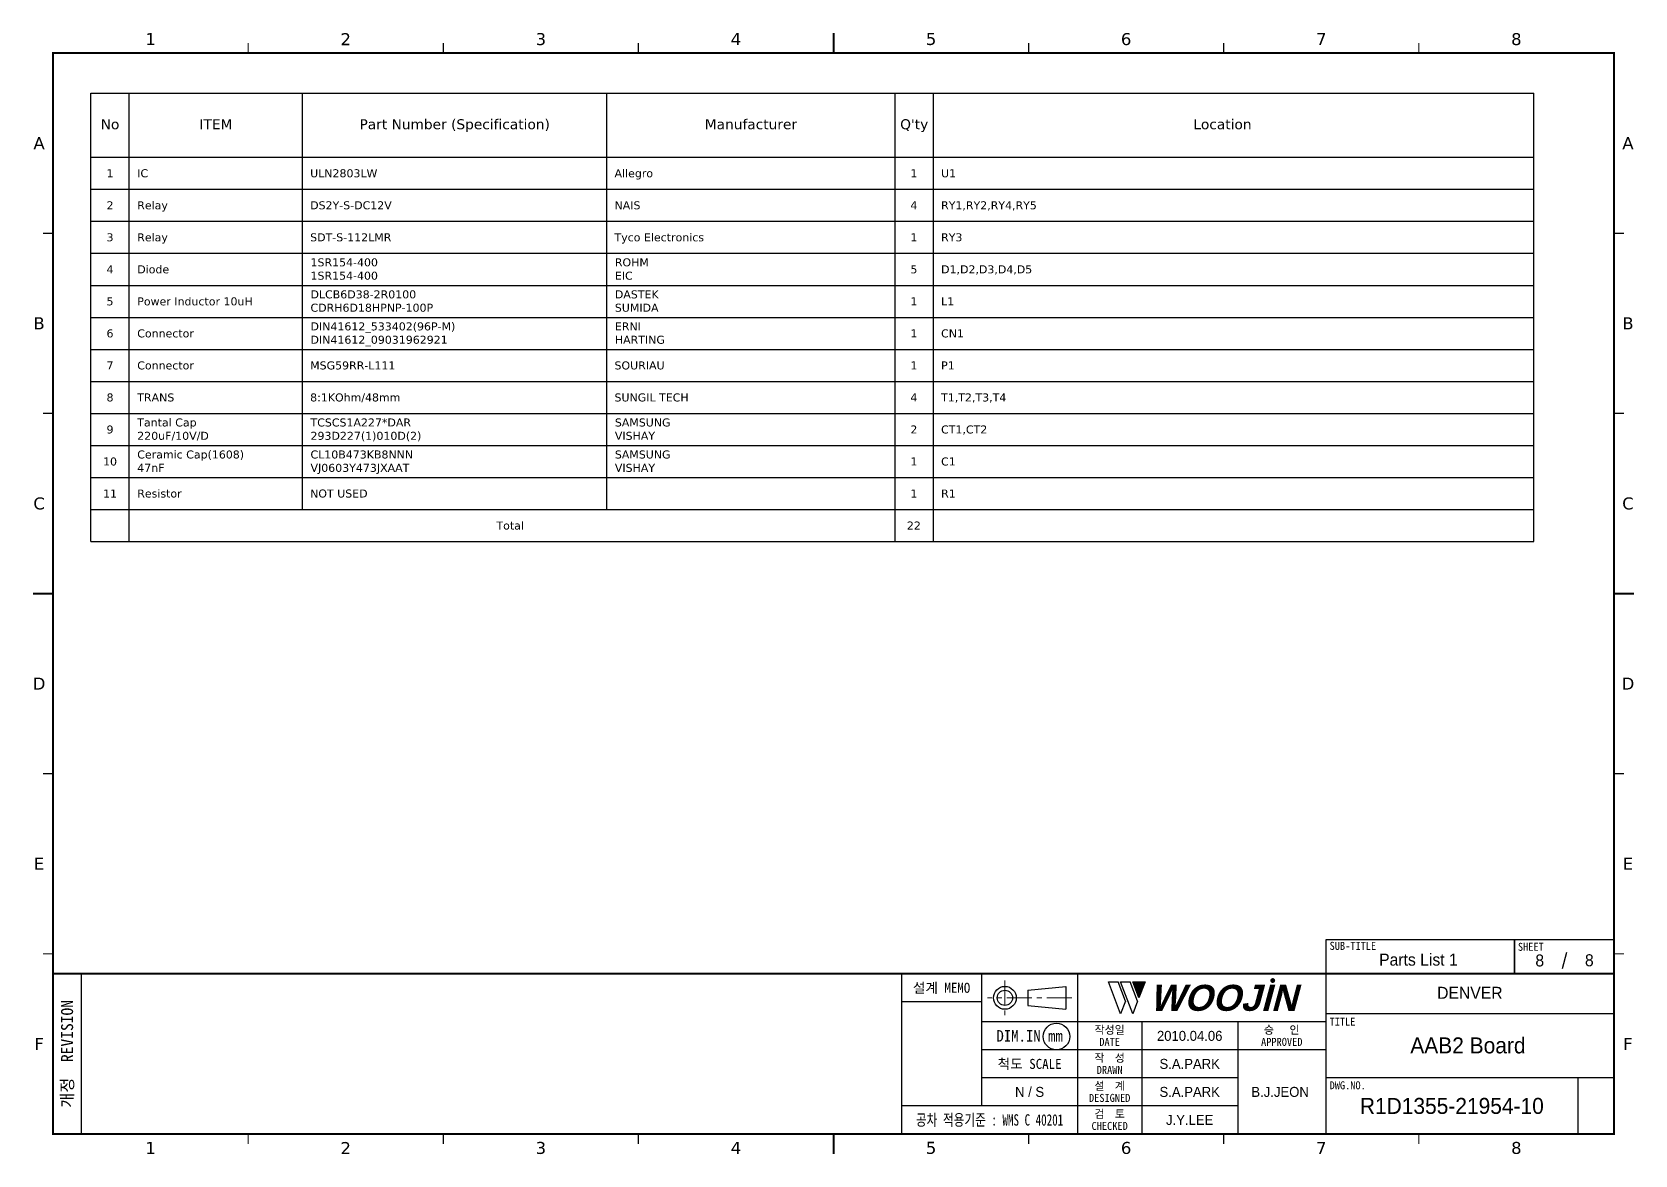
# Model space of a CAD drawing. Extents: x -695 to 953, y -753 to 181.
# Drawn here: x 24.3 to 424.8, y -753.5 to -473 of the extents above; entities that cross this region are included whole.
import ezdxf
from ezdxf.enums import TextEntityAlignment as Align

# ---------------------------------------------------------------- set-up
doc = ezdxf.new("R2010")
doc.units = 0
doc.header["$LTSCALE"] = 5
doc.header["$MEASUREMENT"] = 0
doc.linetypes.add('CENTER', pattern=[2, 1.25, -0.25, 0.25, -0.25])
doc.layers.get('0').update_dxf_attribs({"linetype": 'CONTINUOUS', "lineweight": 25})
doc.layers.add('2', color=2, linetype='CENTER', lineweight=13)
doc.layers.add('4', color=4, linetype='CONTINUOUS', lineweight=18)
for name, color, linetype in [('SHEET', 3, 'CONTINUOUS'), ('문자', 4, 'CONTINUOUS'), ('테두리', 3, 'CONTINUOUS')]:
    doc.layers.add(name, color=color, linetype=linetype)
doc.styles.add('MARK', font='')
doc.styles.get("Standard").update_dxf_attribs({"font": 'verdana.TTF'})
doc.styles.add('굴림', font='Gulim.ttf')
doc.styles.add('굴림체', font='GulimChe.ttf')
doc.styles.get('MARK').set_extended_font_data('Arial Rounded MT Bold')

# ---------------------------------------------------------------- blocks, each defined once
blk = doc.blocks.new('B')
at = {"layer": '문자'}
blk.add_hatch(color=256, dxfattribs=at).paths.add_polyline_path([(13.79, 10), (15.31, 6), (16.84, 10)])
at = {"color": 4, "const_width": 0.6}
blk.add_lwpolyline([(48.46, 10.32, 1), (49.06, 10.32, 1)], format="xyb", close=True, dxfattribs=at)
at = {"layer": '문자'}
for p, q in [((10.73, 2), (7.68, 10)), ((7.68, 10), (10.09, 10)), ((11.94, 5.16), (10.09, 10)), ((10.73, 10), (13.15, 10)), ((13.79, 2), (10.73, 10)), ((14.99, 5.16), (13.15, 10)), ((13.79, 10), (16.84, 10)), ((15.31, 6), (13.79, 10)), ((16.84, 10), (15.31, 6)), ((11.94, 5.16), (10.73, 2)), ((14.99, 5.16), (13.79, 2))]:
    blk.add_line(p, q, dxfattribs=at)
at = {"layer": '문자', "style": 'MARK', "oblique": 15}
blk.add_text('WOOJIN', height=6.5, dxfattribs=at).set_placement((36.4, 6), align=Align.MIDDLE_CENTER)
blk = doc.blocks.new('C')
blk.add_line((15, 285), (15, 285))
at = {"layer": '2'}
for p, q in [((252.83, 53.35), (252.83, 44.65)), ((269.53, 49), (248.48, 49))]:
    blk.add_line(p, q, dxfattribs=at)
at = {"layer": 'SHEET'}
for p, q in [((393.14, 60.3), (392.07, 56.28)), ((22, 55), (22, 15)), ((227, 55), (227, 15)), ((247, 55), (247, 22)), ((271, 55), (271, 15)), ((271, 55), (271, 15)), ((333, 55), (333, 15)), ((247, 48), (227, 48)), ((405, 45), (333, 45)), ((333, 43), (247, 43)), ((287, 43), (287, 15)), ((311, 43), (311, 15)), ((333, 36), (247, 36)), ((311, 29), (247, 29)), ((405, 29), (333, 29)), ((396, 29), (396, 15)), ((311, 22), (227, 22))]:
    blk.add_line(p, q, dxfattribs=at)
at = {"layer": 'SHEET', "color": 4}
for p, q in [((258.53, 50.9), (268.03, 51.85)), ((258.53, 50.9), (258.53, 47.1)), ((268.03, 51.85), (268.03, 46.15)), ((258.53, 47.1), (268.03, 46.15))]:
    blk.add_line(p, q, dxfattribs=at)
at = {"layer": 'SHEET'}
for points in [[(333, 55), (380.19, 55), (380.19, 63.49), (333, 63.49)], [(380.19, 55), (405, 55), (405, 63.49), (380.19, 63.49)]]:
    blk.add_lwpolyline(points, close=True, dxfattribs=at)
at = {"layer": 'SHEET', "color": 4}
for radius in [2.85, 1.9]:
    blk.add_circle((252.83, 49), radius, dxfattribs=at)
at = {"layer": 'SHEET'}
blk.add_circle((265.7, 39.32), 3.32, dxfattribs=at)
at = {"layer": '테두리'}
blk.add_line((405, 285), (405, 15), dxfattribs=at)
for points, const_width in [([(210, 290), (210, 285)], 0.5), ([(15, 285), (15, 15), (405, 15), (405, 285), (15, 285)], 0.5), ([(63.75, 287.5), (63.75, 285)], 0.3), ([(112.5, 287.5), (112.5, 285)], 0.3), ([(161.25, 287.5), (161.25, 285)], 0.3), ([(258.75, 287.5), (258.75, 285)], 0.3), ([(307.5, 287.5), (307.5, 285)], 0.3), ([(356.25, 287.5), (356.25, 285)], 0.3), ([(12.5, 240), (15, 240)], 0.3), ([(407.5, 240), (405, 240)], 0.3), ([(12.5, 195), (15, 195)], 0.3), ([(407.5, 195), (405, 195)], 0.3), ([(10, 150), (15, 150)], 0.5), ([(410, 150), (405, 150)], 0.5), ([(12.5, 105), (15, 105)], 0.3), ([(407.5, 105), (405, 105)], 0.3), ([(12.5, 60), (15, 60)], 0.3), ([(407.5, 60), (405, 60)], 0.3), ([(15, 55), (405, 55)], 0.5), ([(63.75, 12.5), (63.75, 15)], 0.3), ([(112.5, 12.5), (112.5, 15)], 0.3), ([(161.25, 12.5), (161.25, 15)], 0.3), ([(210, 10), (210, 15)], 0.5), ([(258.75, 12.5), (258.75, 15)], 0.3), ([(307.5, 12.5), (307.5, 15)], 0.3), ([(356.25, 12.5), (356.25, 15)], 0.3)]:
    blk.add_lwpolyline(points, dxfattribs=dict(at, const_width=const_width))
blk.add_blockref('B', (271, 43))
at = {"layer": '문자'}
for s, p in [('1', (39.38, 288.5)), ('2', (88.12, 288.5)), ('3', (136.88, 288.5)), ('4', (185.62, 288.5)), ('5', (234.38, 288.5)), ('6', (283.12, 288.5)), ('7', (331.88, 288.5)), ('8', (380.62, 288.5)), ('A', (11.5, 262.5)), ('A', (408.5, 262.5)), ('B', (11.5, 217.5)), ('B', (408.5, 217.5)), ('C', (11.5, 172.5)), ('C', (408.5, 172.5)), ('D', (11.5, 127.5)), ('D', (408.5, 127.5)), ('E', (11.5, 82.5)), ('E', (408.5, 82.5)), ('F', (11.5, 37.5)), ('F', (408.5, 37.5)), ('1', (39.38, 11.5)), ('2', (88.12, 11.5)), ('3', (136.88, 11.5)), ('4', (185.62, 11.5)), ('5', (234.38, 11.5)), ('6', (283.12, 11.5)), ('7', (331.88, 11.5)), ('8', (380.62, 11.5))]:
    blk.add_text(s, height=3, dxfattribs=at).set_placement(p, align=Align.MIDDLE)
at = {"layer": '문자', "style": '굴림체'}
for s, height, p in [('SUB-TITLE', 2, (339.77, 61.98)), ('SHEET', 2, (384.24, 61.74)), ('설계 MEMO', 2.5, (237, 51.5)), ('DIM.IN mm', 2.85, (259, 39.5)), ('작성일', 2, (279, 41)), ('승   인', 2, (322, 41)), ('DATE', 2, (279, 38)), ('APPROVED', 2, (322, 38)), ('척도 SCALE', 2.5, (259, 32.5)), ('작  성', 2, (279, 34)), ('설  계', 2, (279, 27)), ('DRAWN', 2, (279, 31)), ('DESIGNED', 2, (279, 24)), ('검  토', 2, (279, 20)), ('CHECKED', 2, (279, 17))]:
    blk.add_text(s, height=height, dxfattribs=at).set_placement(p, align=Align.MIDDLE_CENTER)
blk.add_text('개정  REVISION', height=3, rotation=90, dxfattribs=at).set_placement((18.5, 35), align=Align.MIDDLE_CENTER)
for s, p in [('TITLE', (333.95, 42.05)), ('DWG.NO.', (333.95, 26.15))]:
    blk.add_text(s, height=2, dxfattribs=at).set_placement(p)
at = {"layer": '문자', "style": '굴림체', "width": 0.75}
blk.add_text('공차 적용기준 : WMS C 40201', height=2.85, dxfattribs=at).set_placement((249, 18.5), align=Align.MIDDLE_CENTER)

msp = doc.modelspace()

# ---------------------------------------------------------------- linework, layer by layer
for p, q in [((39, -488.27), (399.54, -488.27)), ((39, -600.27), (39, -488.27)), ((48.6, -600.27), (48.6, -488.27)), ((91.89, -592.27), (91.89, -488.27)), ((167.94, -592.27), (167.94, -488.27)), ((239.94, -600.27), (239.94, -488.27)), ((249.54, -600.27), (249.54, -488.27)), ((399.54, -600.27), (399.54, -488.27)), ((39, -504.27), (399.54, -504.27)), ((39, -504.27), (399.54, -504.27)), ((39, -512.27), (399.54, -512.27)), ((39, -512.27), (399.54, -512.27)), ((39, -512.27), (399.54, -512.27)), ((39, -520.27), (399.54, -520.27)), ((39, -528.27), (399.54, -528.27)), ((39, -536.27), (399.54, -536.27)), ((39, -544.27), (399.54, -544.27)), ((39, -552.27), (399.54, -552.27)), ((39, -560.27), (399.54, -560.27)), ((39, -568.27), (399.54, -568.27)), ((39, -576.27), (399.54, -576.27)), ((39, -584.27), (399.54, -584.27)), ((39, -592.27), (399.54, -592.27)), ((39, -600.27), (399.54, -600.27))]:
    msp.add_line(p, q)

# ---------------------------------------------------------------- block references
msp.add_blockref('C', (14.57, -763.25))

# ---------------------------------------------------------------- texts
for s, height, p in [('No', 2.5, (43.8, -497.27)), ('ITEM', 2.5, (70.25, -497.27)), ('Part Number^J(Specification)', 2.5, (129.92, -497.27)), ('Manufacturer', 2.5, (203.94, -497.27)), ("Q'ty", 2.5, (244.74, -497.27)), ('Location', 2.5, (321.75, -497.27)), ('1', 2, (43.8, -509.27)), ('1', 2, (244.65, -509.27)), ('2', 2, (43.8, -517.27)), ('4', 2, (244.65, -517.27)), ('3', 2, (43.8, -525.27)), ('1', 2, (244.65, -525.27)), ('4', 2, (43.8, -533.27)), ('5', 2, (244.65, -533.27)), ('5', 2, (43.8, -541.27)), ('1', 2, (244.65, -541.27)), ('6', 2, (43.8, -549.27)), ('1', 2, (244.65, -549.27)), ('7', 2, (43.8, -557.27)), ('1', 2, (244.65, -557.27)), ('8', 2, (43.8, -565.27)), ('4', 2, (244.65, -565.27)), ('9', 2, (43.8, -573.27)), ('2', 2, (244.65, -573.27)), ('10', 2, (43.8, -581.27)), ('1', 2, (244.65, -581.27)), ('11', 2, (43.8, -589.27)), ('1', 2, (244.65, -589.27)), ('Total ', 2, (144.22, -597.27)), ('22', 2, (244.65, -597.27))]:
    msp.add_text(s, height=height).set_placement(p, align=Align.CENTER)
for s, p in [('IC', (50.6, -509.27)), ('ULN2803LW', (93.8, -509.27)), ('Allegro', (169.85, -509.27)), ('U1', (251.45, -509.27)), ('Relay', (50.6, -517.27)), ('DS2Y-S-DC12V', (93.8, -517.27)), ('NAIS', (169.85, -517.27)), ('RY1,RY2,RY4,RY5', (251.45, -517.27)), ('Relay', (50.6, -525.27)), ('SDT-S-112LMR', (93.8, -525.27)), ('Tyco Electronics', (169.85, -525.27)), ('RY3', (251.45, -525.27)), ('Diode', (50.6, -533.27)), ('D1,D2,D3,D4,D5', (251.45, -533.27)), ('Power Inductor 10uH', (50.6, -541.27)), ('L1', (251.45, -541.27)), ('Connector', (50.6, -549.27)), ('CN1', (251.45, -549.27)), ('Connector', (50.6, -557.27)), ('MSG59RR-L111', (93.8, -557.27)), ('SOURIAU', (169.85, -557.27)), ('P1', (251.45, -557.27)), ('TRANS', (50.6, -565.27)), ('8:1KOhm/48mm', (93.8, -565.27)), ('SUNGIL TECH', (169.85, -565.27)), ('T1,T2,T3,T4', (251.45, -565.27)), ('CT1,CT2', (251.45, -573.27)), ('C1', (251.45, -581.27)), ('Resistor', (50.6, -589.27)), ('NOT USED', (93.8, -589.27)), ('R1', (251.45, -589.27))]:
    msp.add_text(s, height=2).set_placement(p)
at = {"color": 4, "style": '굴림'}
for s, p in [('2010.04.06', (313.57, -723.75)), ('S.A.PARK', (313.57, -730.75)), ('S.A.PARK', (313.57, -737.75)), ('B.J.JEON', (336.16, -737.75)), ('J.Y.LEE', (313.57, -744.75))]:
    msp.add_text(s, height=2.5, dxfattribs=at).set_placement(p, align=Align.MIDDLE_CENTER)
at = {"char_height": 2, "attachment_point": 1}
for s, insert, width in [('1SR154-400\\P1SR154-400', (93.89, -529.52), 37.049), ('ROHM\\PEIC', (169.94, -529.52), 15.8361), ('DLCB6D38-2R0100\\PCDRH6D18HPNP-100P', (93.89, -537.52), 60.2928), ('DASTEK\\PSUMIDA', (169.94, -537.52), 25.2183), ('DIN41612_533402(96P-M)\\PDIN41612_09031962921', (93.89, -545.52), 74.9778), ('ERNI\\PHARTING', (169.94, -545.52), 22.2377), ('Tantal Cap\\P220uF/10V/D', (50.6, -569.52), 35.8979), ('TCSCS1A227*DAR\\P293D227(1)010D(2)', (93.89, -569.52), 56.7267), ('SAMSUNG\\PVISHAY', (169.94, -569.52), 27.3768), ('Ceramic Cap(1608)\\P47nF', (50.6, -577.52), 36.4433), ('CL10B473KB8NNN\\PVJ0603Y473JXAAT', (93.89, -577.52), 54.1142), ('SAMSUNG\\PVISHAY', (169.94, -577.52), 27.3768)]:
    msp.add_mtext(s, dxfattribs=dict(at, insert=insert, width=width))
at = {"layer": '4', "style": '굴림'}
for s, p in [('Parts List 1', (370.72, -704.71)), ('8', (401.03, -704.92)), ('8', (413.42, -704.86)), ('DENVER', (383.57, -713))]:
    msp.add_text(s, height=3, dxfattribs=at).set_placement(p, align=Align.MIDDLE_CENTER)
at = {"layer": '문자', "style": '굴림'}
for s, height, p in [('AAB2 Board', 4, (383.09, -726.13)), ('N / S', 2.5, (273.57, -737.75)), ('R1D1355-21954-10', 4, (379.07, -741.25))]:
    msp.add_text(s, height=height, dxfattribs=at).set_placement(p, align=Align.MIDDLE_CENTER)

doc.saveas('drawing.dxf')
